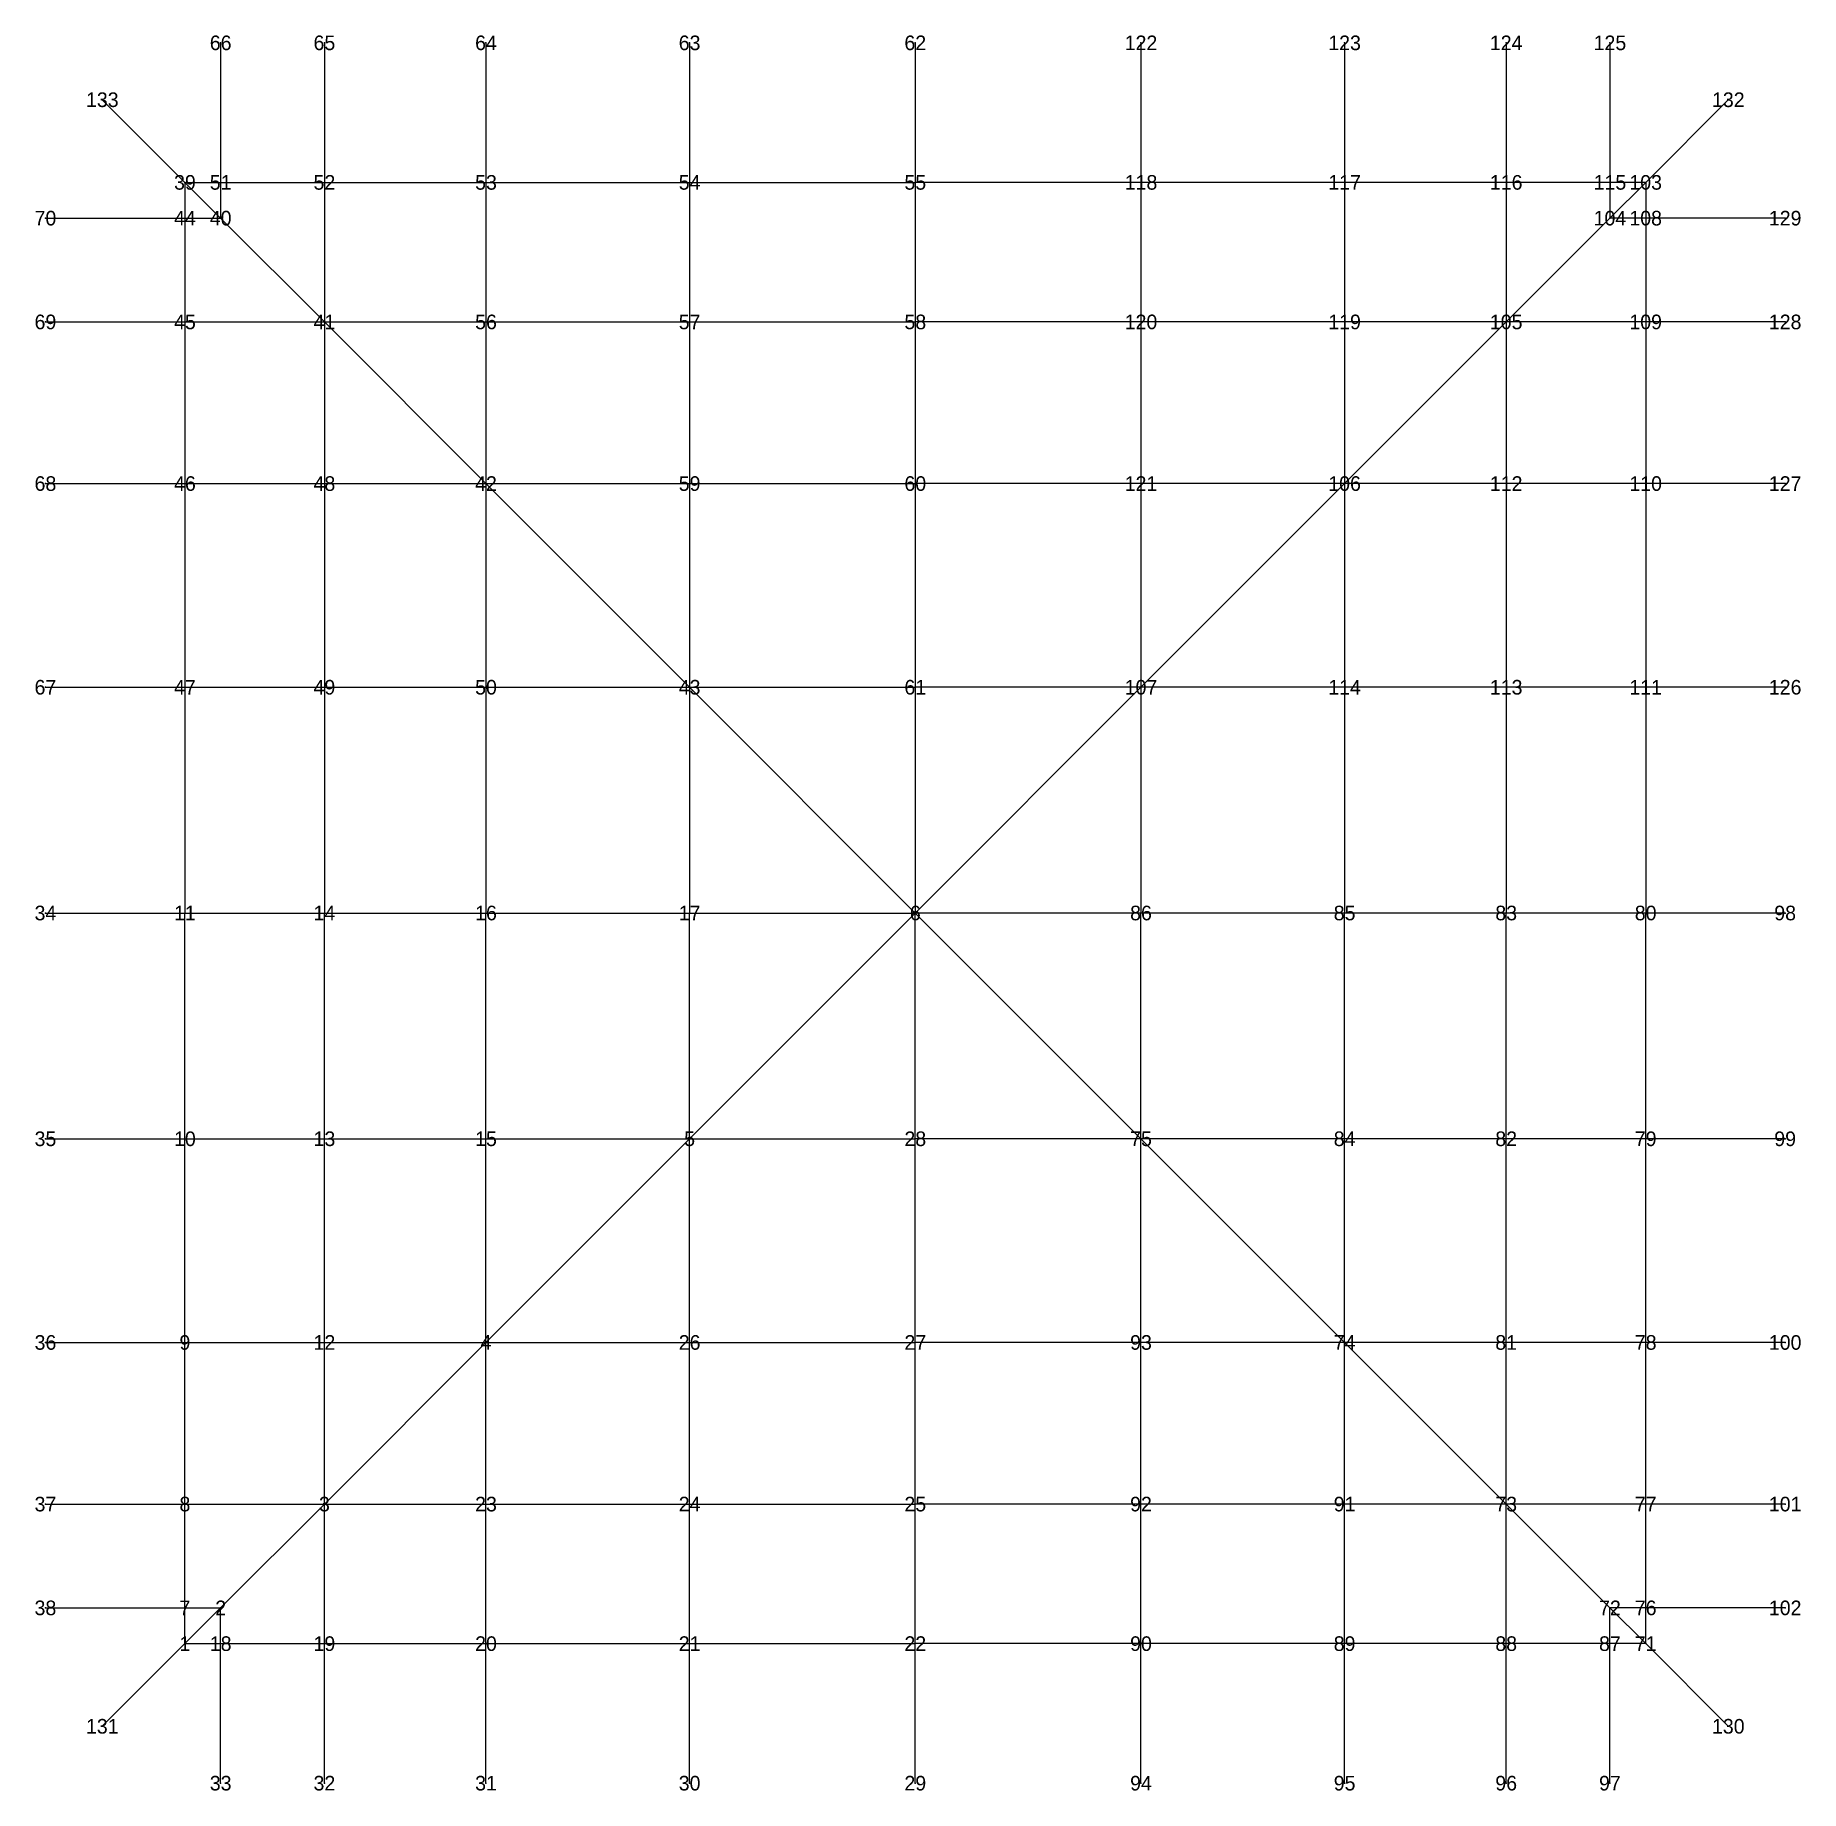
# Model space of a CAD drawing. Header units: metres. Extents: x -3.01 to 3.03, y -3 to 3.
import ezdxf
from ezdxf.enums import TextEntityAlignment as Align

# ---------------------------------------------------------------- set-up
doc = ezdxf.new("R2010")
doc.units = ezdxf.units.M

msp = doc.modelspace()

# ---------------------------------------------------------------- linework, layer by layer
at = {"layer": 'DIAGONALI'}
for p in [(-2.782843, 2.782843, -1.785799), (2.782843, 2.782843, -1.785799), (-2.5, 2.5), (2.5, 2.5), (-2.377641, 2.377641, 0.772542), (2.377641, 2.377641, 0.772542), (-2.022542, 2.022542, 1.469463), (2.022542, 2.022542, 1.469463), (-1.469463, 1.469463, 2.022542), (1.469463, 1.469463, 2.022542), (-0.772542, 0.772542, 2.377641), (0.772542, 0.772542, 2.377641), (0, 0, 2.5), (-0.772542, -0.772542, 2.377641), (0.772542, -0.772542, 2.377641), (-1.469463, -1.469463, 2.022542), (1.469463, -1.469463, 2.022542), (-2.022542, -2.022542, 1.469463), (2.022542, -2.022542, 1.469463), (-2.377641, -2.377641, 0.772542), (2.377641, -2.377641, 0.772542), (-2.5, -2.5), (2.5, -2.5), (-2.782843, -2.782843, -1.785799), (2.782843, -2.782843, -1.785799)]:
    msp.add_point(p, dxfattribs=at)
at = {"layer": 'ESTRADOSSO'}
for p, q in [((-2.377641, 2.977458, 1), (-2.377641, 2.5, 1.478791)), ((-2.022542, 2.977458, 1.936317), (-2.022542, 2.5, 1.936317)), ((-1.469463, 2.977458, 2.383417), (-1.469463, 2.5, 2.383417)), ((-0.772542, 2.977458, 2.691315), (-0.772542, 2.5, 2.691315)), ((0, 2.977458, 2.8), (0, 2.5, 2.8)), ((0.772542, 2.977458, 2.691315), (0.772542, 2.5, 2.691315)), ((1.469463, 2.977458, 2.383417), (1.469463, 2.5, 2.383417)), ((2.022542, 2.977458, 1.936317), (2.022542, 2.5, 1.936317)), ((2.377641, 2.977458, 1), (2.377641, 2.5, 1.478791)), ((-2.782843, 2.782843, 1), (-2.5, 2.5, 1.260952)), ((2.782843, 2.782843, 1), (2.5, 2.5, 1.260952)), ((-2.5, 2.5, 1.260952), (-2.377641, 2.377641, 1.478791)), ((-2.5, 2.5, 1.260952), (-2.5, 2.377641, 1.478791)), ((-2.5, 2.5, 1.260952), (-2.377641, 2.5, 1.478791)), ((-2.377641, 2.5, 1.478791), (-2.022542, 2.5, 1.936317)), ((-2.377641, 2.5, 1.478791), (-2.377641, 2.377641, 1.478791)), ((-2.022542, 2.5, 1.936317), (-1.469463, 2.5, 2.383417)), ((-2.022542, 2.5, 1.936317), (-2.022542, 2.022542, 1.936317)), ((-1.469463, 2.5, 2.383417), (-0.772542, 2.5, 2.691315)), ((-1.469463, 2.5, 2.383417), (-1.469463, 2.022542, 2.383417)), ((-0.772542, 2.5, 2.691315), (0, 2.5, 2.8)), ((-0.772542, 2.5, 2.691315), (-0.772542, 2.022542, 2.691315)), ((0, 2.5, 2.8), (0, 2.022542, 2.8)), ((0.772542, 2.5, 2.691315), (0, 2.5, 2.8)), ((1.469463, 2.5, 2.383417), (0.772542, 2.5, 2.691315)), ((0.772542, 2.5, 2.691315), (0.772542, 2.022542, 2.691315)), ((2.022542, 2.5, 1.936317), (1.469463, 2.5, 2.383417)), ((1.469463, 2.5, 2.383417), (1.469463, 2.022542, 2.383417)), ((2.377641, 2.5, 1.478791), (2.022542, 2.5, 1.936317)), ((2.022542, 2.5, 1.936317), (2.022542, 2.022542, 1.936317)), ((2.5, 2.5, 1.260952), (2.377641, 2.377641, 1.478791)), ((2.5, 2.5, 1.260952), (2.377641, 2.5, 1.478791)), ((2.377641, 2.5, 1.478791), (2.377641, 2.377641, 1.478791)), ((2.5, 2.5, 1.260952), (2.5, 2.377641, 1.478791)), ((-2.977458, 2.377641, 1), (-2.5, 2.377641, 1.478791)), ((-2.5, 2.377641, 1.478791), (-2.5, 2.022542, 1.936317)), ((-2.5, 2.377641, 1.478791), (-2.377641, 2.377641, 1.478791)), ((-2.377641, 2.377641, 1.478791), (-2.022542, 2.022542, 1.936317)), ((2.377641, 2.377641, 1.478791), (2.022542, 2.022542, 1.936317)), ((2.5, 2.377641, 1.478791), (2.377641, 2.377641, 1.478791)), ((2.5, 2.377641, 1.478791), (2.5, 2.022542, 1.936317)), ((2.977458, 2.377641, 1), (2.5, 2.377641, 1.478791)), ((-2.977458, 2.022542, 1.936317), (-2.5, 2.022542, 1.936317)), ((-2.5, 2.022542, 1.936317), (-2.5, 1.469463, 2.383417)), ((-2.5, 2.022542, 1.936317), (-2.022542, 2.022542, 1.936317)), ((-2.022542, 2.022542, 1.936317), (-1.469463, 1.469463, 2.383417)), ((-2.022542, 2.022542, 1.936317), (-2.022542, 1.469463, 2.383417)), ((-2.022542, 2.022542, 1.936317), (-1.469463, 2.022542, 2.383417)), ((-1.469463, 2.022542, 2.383417), (-0.772542, 2.022542, 2.691315)), ((-1.469463, 2.022542, 2.383417), (-1.469463, 1.469463, 2.383417)), ((-0.772542, 2.022542, 2.691315), (0, 2.022542, 2.8)), ((-0.772542, 2.022542, 2.691315), (-0.772542, 1.469463, 2.691315)), ((0, 2.022542, 2.8), (0, 1.469463, 2.8)), ((0.772542, 2.022542, 2.691315), (0, 2.022542, 2.8)), ((1.469463, 2.022542, 2.383417), (0.772542, 2.022542, 2.691315)), ((0.772542, 2.022542, 2.691315), (0.772542, 1.469463, 2.691315)), ((2.022542, 2.022542, 1.936317), (1.469463, 1.469463, 2.383417)), ((2.022542, 2.022542, 1.936317), (1.469463, 2.022542, 2.383417)), ((1.469463, 2.022542, 2.383417), (1.469463, 1.469463, 2.383417)), ((2.022542, 2.022542, 1.936317), (2.022542, 1.469463, 2.383417)), ((2.5, 2.022542, 1.936317), (2.022542, 2.022542, 1.936317)), ((2.5, 2.022542, 1.936317), (2.5, 1.469463, 2.383417)), ((2.977458, 2.022542, 1.936317), (2.5, 2.022542, 1.936317)), ((-2.977458, 1.469463, 2.383417), (-2.5, 1.469463, 2.383417)), ((-2.5, 1.469463, 2.383417), (-2.5, 0.772542, 2.691315)), ((-2.5, 1.469463, 2.383417), (-2.022542, 1.469463, 2.383417)), ((-2.022542, 1.469463, 2.383417), (-2.022542, 0.772542, 2.691315)), ((-2.022542, 1.469463, 2.383417), (-1.469463, 1.469463, 2.383417)), ((-1.469463, 1.469463, 2.383417), (-0.772542, 0.772542, 2.691315)), ((-1.469463, 1.469463, 2.383417), (-1.469463, 0.772542, 2.691315)), ((-1.469463, 1.469463, 2.383417), (-0.772542, 1.469463, 2.691315)), ((-0.772542, 1.469463, 2.691315), (0, 1.469463, 2.8)), ((-0.772542, 1.469463, 2.691315), (-0.772542, 0.772542, 2.691315)), ((0, 1.469463, 2.8), (0, 0.772542, 2.8)), ((0.772542, 1.469463, 2.691315), (0, 1.469463, 2.8)), ((1.469463, 1.469463, 2.383417), (0.772542, 0.772542, 2.691315)), ((1.469463, 1.469463, 2.383417), (0.772542, 1.469463, 2.691315)), ((0.772542, 1.469463, 2.691315), (0.772542, 0.772542, 2.691315)), ((1.469463, 1.469463, 2.383417), (1.469463, 0.772542, 2.691315)), ((2.022542, 1.469463, 2.383417), (1.469463, 1.469463, 2.383417)), ((2.022542, 1.469463, 2.383417), (2.022542, 0.772542, 2.691315)), ((2.5, 1.469463, 2.383417), (2.022542, 1.469463, 2.383417)), ((2.5, 1.469463, 2.383417), (2.5, 0.772542, 2.691315)), ((2.977458, 1.469463, 2.383417), (2.5, 1.469463, 2.383417)), ((-2.977458, 0.772542, 2.691315), (-2.5, 0.772542, 2.691315)), ((-2.5, 0.772542, 2.691315), (-2.5, 0, 2.8)), ((-2.5, 0.772542, 2.691315), (-2.022542, 0.772542, 2.691315)), ((-2.022542, 0.772542, 2.691315), (-2.022542, 0, 2.8)), ((-2.022542, 0.772542, 2.691315), (-1.469463, 0.772542, 2.691315)), ((-1.469463, 0.772542, 2.691315), (-1.469463, 0, 2.8)), ((-1.469463, 0.772542, 2.691315), (-0.772542, 0.772542, 2.691315)), ((-0.772542, 0.772542, 2.691315), (0, 0, 2.8)), ((-0.772542, 0.772542, 2.691315), (-0.772542, 0, 2.8)), ((-0.772542, 0.772542, 2.691315), (0, 0.772542, 2.8)), ((0, 0.772542, 2.8), (0, 0, 2.8)), ((0.772542, 0.772542, 2.691315), (0, 0, 2.8)), ((0.772542, 0.772542, 2.691315), (0, 0.772542, 2.8)), ((0.772542, 0.772542, 2.691315), (0.772542, 0, 2.8)), ((1.469463, 0.772542, 2.691315), (0.772542, 0.772542, 2.691315)), ((1.469463, 0.772542, 2.691315), (1.469463, 0, 2.8)), ((2.022542, 0.772542, 2.691315), (1.469463, 0.772542, 2.691315)), ((2.022542, 0.772542, 2.691315), (2.022542, 0, 2.8)), ((2.5, 0.772542, 2.691315), (2.022542, 0.772542, 2.691315)), ((2.5, 0.772542, 2.691315), (2.5, 0, 2.8)), ((2.977458, 0.772542, 2.691315), (2.5, 0.772542, 2.691315)), ((-2.977458, 0, 2.8), (-2.5, 0, 2.8)), ((-2.5, -0.772542, 2.691315), (-2.5, 0, 2.8)), ((-2.5, 0, 2.8), (-2.022542, 0, 2.8)), ((-2.022542, -0.772542, 2.691315), (-2.022542, 0, 2.8)), ((-2.022542, 0, 2.8), (-1.469463, 0, 2.8)), ((-1.469463, -0.772542, 2.691315), (-1.469463, 0, 2.8)), ((-1.469463, 0, 2.8), (-0.772542, 0, 2.8)), ((-0.772542, -0.772542, 2.691315), (0, 0, 2.8)), ((-0.772542, -0.772542, 2.691315), (-0.772542, 0, 2.8)), ((-0.772542, 0, 2.8), (0, 0, 2.8)), ((0, -0.772542, 2.8), (0, 0, 2.8)), ((0.772542, -0.772542, 2.691315), (0, 0, 2.8)), ((0.772542, 0, 2.8), (0, 0, 2.8)), ((0.772542, -0.772542, 2.691315), (0.772542, 0, 2.8)), ((1.469463, 0, 2.8), (0.772542, 0, 2.8)), ((1.469463, -0.772542, 2.691315), (1.469463, 0, 2.8)), ((2.022542, 0, 2.8), (1.469463, 0, 2.8)), ((2.022542, -0.772542, 2.691315), (2.022542, 0, 2.8)), ((2.5, 0, 2.8), (2.022542, 0, 2.8)), ((2.5, -0.772542, 2.691315), (2.5, 0, 2.8)), ((2.977458, 0, 2.8), (2.5, 0, 2.8)), ((-2.977458, -0.772542, 2.691315), (-2.5, -0.772542, 2.691315)), ((-2.5, -1.469463, 2.383417), (-2.5, -0.772542, 2.691315)), ((-2.5, -0.772542, 2.691315), (-2.022542, -0.772542, 2.691315)), ((-2.022542, -1.469463, 2.383417), (-2.022542, -0.772542, 2.691315)), ((-2.022542, -0.772542, 2.691315), (-1.469463, -0.772542, 2.691315)), ((-1.469463, -1.469463, 2.383417), (-0.772542, -0.772542, 2.691315)), ((-1.469463, -1.469463, 2.383417), (-1.469463, -0.772542, 2.691315)), ((-1.469463, -0.772542, 2.691315), (-0.772542, -0.772542, 2.691315)), ((-0.772542, -0.772542, 2.691315), (0, -0.772542, 2.8)), ((-0.772542, -1.469463, 2.691315), (-0.772542, -0.772542, 2.691315)), ((0, -1.469463, 2.8), (0, -0.772542, 2.8)), ((0.772542, -0.772542, 2.691315), (0, -0.772542, 2.8)), ((1.469463, -1.469463, 2.383417), (0.772542, -0.772542, 2.691315)), ((1.469463, -0.772542, 2.691315), (0.772542, -0.772542, 2.691315)), ((0.772542, -1.469463, 2.691315), (0.772542, -0.772542, 2.691315)), ((1.469463, -1.469463, 2.383417), (1.469463, -0.772542, 2.691315)), ((2.022542, -0.772542, 2.691315), (1.469463, -0.772542, 2.691315)), ((2.022542, -1.469463, 2.383417), (2.022542, -0.772542, 2.691315)), ((2.5, -0.772542, 2.691315), (2.022542, -0.772542, 2.691315)), ((2.5, -1.469463, 2.383417), (2.5, -0.772542, 2.691315)), ((2.977458, -0.772542, 2.691315), (2.5, -0.772542, 2.691315)), ((-2.977458, -1.469463, 2.383417), (-2.5, -1.469463, 2.383417)), ((-2.5, -2.022542, 1.936317), (-2.5, -1.469463, 2.383417)), ((-2.5, -1.469463, 2.383417), (-2.022542, -1.469463, 2.383417)), ((-2.022542, -2.022542, 1.936317), (-1.469463, -1.469463, 2.383417)), ((-2.022542, -2.022542, 1.936317), (-2.022542, -1.469463, 2.383417)), ((-2.022542, -1.469463, 2.383417), (-1.469463, -1.469463, 2.383417)), ((-1.469463, -1.469463, 2.383417), (-0.772542, -1.469463, 2.691315)), ((-1.469463, -2.022542, 2.383417), (-1.469463, -1.469463, 2.383417)), ((-0.772542, -1.469463, 2.691315), (0, -1.469463, 2.8)), ((-0.772542, -2.022542, 2.691315), (-0.772542, -1.469463, 2.691315)), ((0, -2.022542, 2.8), (0, -1.469463, 2.8)), ((0.772542, -1.469463, 2.691315), (0, -1.469463, 2.8)), ((1.469463, -1.469463, 2.383417), (0.772542, -1.469463, 2.691315)), ((0.772542, -2.022542, 2.691315), (0.772542, -1.469463, 2.691315)), ((2.022542, -2.022542, 1.936317), (1.469463, -1.469463, 2.383417)), ((2.022542, -1.469463, 2.383417), (1.469463, -1.469463, 2.383417)), ((1.469463, -2.022542, 2.383417), (1.469463, -1.469463, 2.383417)), ((2.022542, -2.022542, 1.936317), (2.022542, -1.469463, 2.383417)), ((2.5, -1.469463, 2.383417), (2.022542, -1.469463, 2.383417)), ((2.5, -2.022542, 1.936317), (2.5, -1.469463, 2.383417)), ((2.977458, -1.469463, 2.383417), (2.5, -1.469463, 2.383417)), ((-2.977458, -2.022542, 1.936317), (-2.5, -2.022542, 1.936317)), ((-2.5, -2.377641, 1.478791), (-2.5, -2.022542, 1.936317)), ((-2.5, -2.022542, 1.936317), (-2.022542, -2.022542, 1.936317)), ((-2.377641, -2.377641, 1.478791), (-2.022542, -2.022542, 1.936317)), ((-2.022542, -2.022542, 1.936317), (-1.469463, -2.022542, 2.383417)), ((-2.022542, -2.5, 1.936317), (-2.022542, -2.022542, 1.936317)), ((-1.469463, -2.022542, 2.383417), (-0.772542, -2.022542, 2.691315)), ((-1.469463, -2.5, 2.383417), (-1.469463, -2.022542, 2.383417)), ((-0.772542, -2.022542, 2.691315), (0, -2.022542, 2.8)), ((-0.772542, -2.5, 2.691315), (-0.772542, -2.022542, 2.691315)), ((0, -2.5, 2.8), (0, -2.022542, 2.8)), ((0.772542, -2.022542, 2.691315), (0, -2.022542, 2.8)), ((1.469463, -2.022542, 2.383417), (0.772542, -2.022542, 2.691315)), ((0.772542, -2.5, 2.691315), (0.772542, -2.022542, 2.691315)), ((2.022542, -2.022542, 1.936317), (1.469463, -2.022542, 2.383417)), ((1.469463, -2.5, 2.383417), (1.469463, -2.022542, 2.383417)), ((2.377641, -2.377641, 1.478791), (2.022542, -2.022542, 1.936317)), ((2.5, -2.022542, 1.936317), (2.022542, -2.022542, 1.936317)), ((2.022542, -2.5, 1.936317), (2.022542, -2.022542, 1.936317)), ((2.5, -2.377641, 1.478791), (2.5, -2.022542, 1.936317)), ((2.977458, -2.022542, 1.936317), (2.5, -2.022542, 1.936317)), ((-2.977458, -2.377641, 1), (-2.5, -2.377641, 1.478791)), ((-2.5, -2.5, 1.260952), (-2.377641, -2.377641, 1.478791)), ((-2.5, -2.5, 1.260952), (-2.5, -2.377641, 1.478791)), ((-2.5, -2.377641, 1.478791), (-2.377641, -2.377641, 1.478791)), ((-2.377641, -2.5, 1.478791), (-2.377641, -2.377641, 1.478791)), ((2.5, -2.5, 1.260952), (2.377641, -2.377641, 1.478791)), ((2.5, -2.377641, 1.478791), (2.377641, -2.377641, 1.478791)), ((2.377641, -2.5, 1.478791), (2.377641, -2.377641, 1.478791)), ((2.5, -2.5, 1.260952), (2.5, -2.377641, 1.478791)), ((2.977458, -2.377641, 1), (2.5, -2.377641, 1.478791)), ((-2.782843, -2.782843, 1), (-2.5, -2.5, 1.260952)), ((-2.5, -2.5, 1.260952), (-2.377641, -2.5, 1.478791)), ((-2.377641, -2.5, 1.478791), (-2.022542, -2.5, 1.936317)), ((-2.377641, -2.977458, 1), (-2.377641, -2.5, 1.478791)), ((-2.022542, -2.5, 1.936317), (-1.469463, -2.5, 2.383417)), ((-2.022542, -2.977458, 1.936317), (-2.022542, -2.5, 1.936317)), ((-1.469463, -2.5, 2.383417), (-0.772542, -2.5, 2.691315)), ((-1.469463, -2.977458, 2.383417), (-1.469463, -2.5, 2.383417)), ((-0.772542, -2.5, 2.691315), (0, -2.5, 2.8)), ((-0.772542, -2.977458, 2.691315), (-0.772542, -2.5, 2.691315)), ((0, -2.977458, 2.8), (0, -2.5, 2.8)), ((0.772542, -2.5, 2.691315), (0, -2.5, 2.8)), ((1.469463, -2.5, 2.383417), (0.772542, -2.5, 2.691315)), ((0.772542, -2.977458, 2.691315), (0.772542, -2.5, 2.691315)), ((2.022542, -2.5, 1.936317), (1.469463, -2.5, 2.383417)), ((1.469463, -2.977458, 2.383417), (1.469463, -2.5, 2.383417)), ((2.377641, -2.5, 1.478791), (2.022542, -2.5, 1.936317)), ((2.022542, -2.977458, 1.936317), (2.022542, -2.5, 1.936317)), ((2.5, -2.5, 1.260952), (2.377641, -2.5, 1.478791)), ((2.377641, -2.977458, 1), (2.377641, -2.5, 1.478791)), ((2.782843, -2.782843, 1), (2.5, -2.5, 1.260952))]:
    msp.add_line(p, q, dxfattribs=at)
at = {"layer": 'fz'}
for p, q in [((-2.377641, 2.977458, 1), (-2.377641, 2.977458, 11)), ((-2.022542, 2.977458, 1.936317), (-2.022542, 2.977458, 11.936317)), ((-1.469463, 2.977458, 2.383417), (-1.469463, 2.977458, 12.383417)), ((-0.772542, 2.977458, 2.691315), (-0.772542, 2.977458, 12.691315)), ((0, 2.977458, 2.8), (0, 2.977458, 12.8)), ((0.772542, 2.977458, 2.691315), (0.772542, 2.977458, 12.691315)), ((1.469463, 2.977458, 2.383417), (1.469463, 2.977458, 12.383417)), ((2.022542, 2.977458, 1.936317), (2.022542, 2.977458, 11.936317)), ((2.377641, 2.977458, 1), (2.377641, 2.977458, 11)), ((-2.782843, 2.782843, 1), (-2.782843, 2.782843, 11)), ((2.782843, 2.782843, 1), (2.782843, 2.782843, 11)), ((-2.5, 2.5, 1.260952), (-2.5, 2.5, 11.260952)), ((-2.377641, 2.5, 1.478791), (-2.377641, 2.5, 11.478791)), ((-2.022542, 2.5, 1.936317), (-2.022542, 2.5, 11.936317)), ((-1.469463, 2.5, 2.383417), (-1.469463, 2.5, 12.383417)), ((-0.772542, 2.5, 2.691315), (-0.772542, 2.5, 12.691315)), ((0, 2.5, 2.8), (0, 2.5, 12.8)), ((0.772542, 2.5, 2.691315), (0.772542, 2.5, 12.691315)), ((1.469463, 2.5, 2.383417), (1.469463, 2.5, 12.383417)), ((2.022542, 2.5, 1.936317), (2.022542, 2.5, 11.936317)), ((2.377641, 2.5, 1.478791), (2.377641, 2.5, 11.478791)), ((2.5, 2.5, 1.260952), (2.5, 2.5, 11.260952)), ((-2.977458, 2.377641, 1), (-2.977458, 2.377641, 11)), ((-2.5, 2.377641, 1.478791), (-2.5, 2.377641, 11.478791)), ((-2.377641, 2.377641, 1.478791), (-2.377641, 2.377641, 11.478791)), ((2.377641, 2.377641, 1.478791), (2.377641, 2.377641, 11.478791)), ((2.5, 2.377641, 1.478791), (2.5, 2.377641, 11.478791)), ((2.977458, 2.377641, 1), (2.977458, 2.377641, 11)), ((-2.977458, 2.022542, 1.936317), (-2.977458, 2.022542, 11.936317)), ((-2.5, 2.022542, 1.936317), (-2.5, 2.022542, 11.936317)), ((-2.022542, 2.022542, 1.936317), (-2.022542, 2.022542, 11.936317)), ((-1.469463, 2.022542, 2.383417), (-1.469463, 2.022542, 12.383417)), ((-0.772542, 2.022542, 2.691315), (-0.772542, 2.022542, 12.691315)), ((0, 2.022542, 2.8), (0, 2.022542, 12.8)), ((0.772542, 2.022542, 2.691315), (0.772542, 2.022542, 12.691315)), ((1.469463, 2.022542, 2.383417), (1.469463, 2.022542, 12.383417)), ((2.022542, 2.022542, 1.936317), (2.022542, 2.022542, 11.936317)), ((2.5, 2.022542, 1.936317), (2.5, 2.022542, 11.936317)), ((2.977458, 2.022542, 1.936317), (2.977458, 2.022542, 11.936317)), ((-2.977458, 1.469463, 2.383417), (-2.977458, 1.469463, 12.383417)), ((-2.5, 1.469463, 2.383417), (-2.5, 1.469463, 12.383417)), ((-2.022542, 1.469463, 2.383417), (-2.022542, 1.469463, 12.383417)), ((-1.469463, 1.469463, 2.383417), (-1.469463, 1.469463, 12.383417)), ((-0.772542, 1.469463, 2.691315), (-0.772542, 1.469463, 12.691315)), ((0, 1.469463, 2.8), (0, 1.469463, 12.8)), ((0.772542, 1.469463, 2.691315), (0.772542, 1.469463, 12.691315)), ((1.469463, 1.469463, 2.383417), (1.469463, 1.469463, 12.383417)), ((2.022542, 1.469463, 2.383417), (2.022542, 1.469463, 12.383417)), ((2.5, 1.469463, 2.383417), (2.5, 1.469463, 12.383417)), ((2.977458, 1.469463, 2.383417), (2.977458, 1.469463, 12.383417)), ((-2.977458, 0.772542, 2.691315), (-2.977458, 0.772542, 12.691315)), ((-2.5, 0.772542, 2.691315), (-2.5, 0.772542, 12.691315)), ((-2.022542, 0.772542, 2.691315), (-2.022542, 0.772542, 12.691315)), ((-1.469463, 0.772542, 2.691315), (-1.469463, 0.772542, 12.691315)), ((-0.772542, 0.772542, 2.691315), (-0.772542, 0.772542, 12.691315)), ((0, 0.772542, 2.8), (0, 0.772542, 12.8)), ((0.772542, 0.772542, 2.691315), (0.772542, 0.772542, 12.691315)), ((1.469463, 0.772542, 2.691315), (1.469463, 0.772542, 12.691315)), ((2.022542, 0.772542, 2.691315), (2.022542, 0.772542, 12.691315)), ((2.5, 0.772542, 2.691315), (2.5, 0.772542, 12.691315)), ((2.977458, 0.772542, 2.691315), (2.977458, 0.772542, 12.691315)), ((-2.977458, 0, 2.8), (-2.977458, 0, 12.8)), ((-2.5, 0, 2.8), (-2.5, 0, 12.8)), ((-2.022542, 0, 2.8), (-2.022542, 0, 12.8)), ((-1.469463, 0, 2.8), (-1.469463, 0, 12.8)), ((-0.772542, 0, 2.8), (-0.772542, 0, 12.8)), ((0, 0, 2.8), (0, 0, 12.8)), ((0.772542, 0, 2.8), (0.772542, 0, 12.8)), ((1.469463, 0, 2.8), (1.469463, 0, 12.8)), ((2.022542, 0, 2.8), (2.022542, 0, 12.8)), ((2.5, 0, 2.8), (2.5, 0, 12.8)), ((2.977458, 0, 2.8), (2.977458, 0, 12.8)), ((-2.977458, -0.772542, 2.691315), (-2.977458, -0.772542, 12.691315)), ((-2.5, -0.772542, 2.691315), (-2.5, -0.772542, 12.691315)), ((-2.022542, -0.772542, 2.691315), (-2.022542, -0.772542, 12.691315)), ((-1.469463, -0.772542, 2.691315), (-1.469463, -0.772542, 12.691315)), ((-0.772542, -0.772542, 2.691315), (-0.772542, -0.772542, 12.691315)), ((0, -0.772542, 2.8), (0, -0.772542, 12.8)), ((0.772542, -0.772542, 2.691315), (0.772542, -0.772542, 12.691315)), ((1.469463, -0.772542, 2.691315), (1.469463, -0.772542, 12.691315)), ((2.022542, -0.772542, 2.691315), (2.022542, -0.772542, 12.691315)), ((2.5, -0.772542, 2.691315), (2.5, -0.772542, 12.691315)), ((2.977458, -0.772542, 2.691315), (2.977458, -0.772542, 12.691315)), ((-2.977458, -1.469463, 2.383417), (-2.977458, -1.469463, 12.383417)), ((-2.5, -1.469463, 2.383417), (-2.5, -1.469463, 12.383417)), ((-2.022542, -1.469463, 2.383417), (-2.022542, -1.469463, 12.383417)), ((-1.469463, -1.469463, 2.383417), (-1.469463, -1.469463, 12.383417)), ((-0.772542, -1.469463, 2.691315), (-0.772542, -1.469463, 12.691315)), ((0, -1.469463, 2.8), (0, -1.469463, 12.8)), ((0.772542, -1.469463, 2.691315), (0.772542, -1.469463, 12.691315)), ((1.469463, -1.469463, 2.383417), (1.469463, -1.469463, 12.383417)), ((2.022542, -1.469463, 2.383417), (2.022542, -1.469463, 12.383417)), ((2.5, -1.469463, 2.383417), (2.5, -1.469463, 12.383417)), ((2.977458, -1.469463, 2.383417), (2.977458, -1.469463, 12.383417)), ((-2.977458, -2.022542, 1.936317), (-2.977458, -2.022542, 11.936317)), ((-2.5, -2.022542, 1.936317), (-2.5, -2.022542, 11.936317)), ((-2.022542, -2.022542, 1.936317), (-2.022542, -2.022542, 11.936317)), ((-1.469463, -2.022542, 2.383417), (-1.469463, -2.022542, 12.383417)), ((-0.772542, -2.022542, 2.691315), (-0.772542, -2.022542, 12.691315)), ((0, -2.022542, 2.8), (0, -2.022542, 12.8)), ((0.772542, -2.022542, 2.691315), (0.772542, -2.022542, 12.691315)), ((1.469463, -2.022542, 2.383417), (1.469463, -2.022542, 12.383417)), ((2.022542, -2.022542, 1.936317), (2.022542, -2.022542, 11.936317)), ((2.5, -2.022542, 1.936317), (2.5, -2.022542, 11.936317)), ((2.977458, -2.022542, 1.936317), (2.977458, -2.022542, 11.936317)), ((-2.977458, -2.377641, 1), (-2.977458, -2.377641, 11)), ((-2.5, -2.377641, 1.478791), (-2.5, -2.377641, 11.478791)), ((-2.377641, -2.377641, 1.478791), (-2.377641, -2.377641, 11.478791)), ((2.377641, -2.377641, 1.478791), (2.377641, -2.377641, 11.478791)), ((2.5, -2.377641, 1.478791), (2.5, -2.377641, 11.478791)), ((2.977458, -2.377641, 1), (2.977458, -2.377641, 11)), ((-2.5, -2.5, 1.260952), (-2.5, -2.5, 11.260952)), ((-2.377641, -2.5, 1.478791), (-2.377641, -2.5, 11.478791)), ((-2.022542, -2.5, 1.936317), (-2.022542, -2.5, 11.936317)), ((-1.469463, -2.5, 2.383417), (-1.469463, -2.5, 12.383417)), ((-0.772542, -2.5, 2.691315), (-0.772542, -2.5, 12.691315)), ((0, -2.5, 2.8), (0, -2.5, 12.8)), ((0.772542, -2.5, 2.691315), (0.772542, -2.5, 12.691315)), ((1.469463, -2.5, 2.383417), (1.469463, -2.5, 12.383417)), ((2.022542, -2.5, 1.936317), (2.022542, -2.5, 11.936317)), ((2.377641, -2.5, 1.478791), (2.377641, -2.5, 11.478791)), ((2.5, -2.5, 1.260952), (2.5, -2.5, 11.260952)), ((-2.782843, -2.782843, 1), (-2.782843, -2.782843, 11)), ((2.782843, -2.782843, 1), (2.782843, -2.782843, 11)), ((-2.377641, -2.977458, 1), (-2.377641, -2.977458, 11)), ((-2.022542, -2.977458, 1.936317), (-2.022542, -2.977458, 11.936317)), ((-1.469463, -2.977458, 2.383417), (-1.469463, -2.977458, 12.383417)), ((-0.772542, -2.977458, 2.691315), (-0.772542, -2.977458, 12.691315)), ((0, -2.977458, 2.8), (0, -2.977458, 12.8)), ((0.772542, -2.977458, 2.691315), (0.772542, -2.977458, 12.691315)), ((1.469463, -2.977458, 2.383417), (1.469463, -2.977458, 12.383417)), ((2.022542, -2.977458, 1.936317), (2.022542, -2.977458, 11.936317)), ((2.377641, -2.977458, 1), (2.377641, -2.977458, 11))]:
    msp.add_line(p, q, dxfattribs=at)
at = {"layer": 'INTRADOSSO'}
for p, q in [((-2.377641, 2.977458, 0.272542), (-2.377641, 2.5, 0.772542)), ((-2.022542, 2.977458, 0.969463), (-2.022542, 2.5, 1.469463)), ((-1.469463, 2.977458, 1.522542), (-1.469463, 2.5, 2.022542)), ((-0.772542, 2.977458, 1.877641), (-0.772542, 2.5, 2.377641)), ((0, 2.977458, 2), (0, 2.5, 2.5)), ((0.772542, 2.977458, 1.877641), (0.772542, 2.5, 2.377641)), ((1.469463, 2.977458, 1.522542), (1.469463, 2.5, 2.022542)), ((2.022542, 2.977458, 0.969463), (2.022542, 2.5, 1.469463)), ((2.377641, 2.977458, 0.272542), (2.377641, 2.5, 0.772542)), ((-2.782843, 2.782843, -1.785799), (-2.5, 2.5)), ((2.782843, 2.782843, -1.785799), (2.5, 2.5)), ((-2.5, 2.5), (-2.377641, 2.377641, 0.772542)), ((-2.5, 2.5), (-2.5, 2.377641, 0.772542)), ((-2.5, 2.5), (-2.377641, 2.5, 0.772542)), ((-2.377641, 2.5, 0.772542), (-2.022542, 2.5, 1.469463)), ((-2.377641, 2.5, 0.772542), (-2.377641, 2.377641, 0.772542)), ((-2.022542, 2.5, 1.469463), (-1.469463, 2.5, 2.022542)), ((-2.022542, 2.5, 1.469463), (-2.022542, 2.022542, 1.469463)), ((-1.469463, 2.5, 2.022542), (-0.772542, 2.5, 2.377641)), ((-1.469463, 2.5, 2.022542), (-1.469463, 2.022542, 2.022542)), ((-0.772542, 2.5, 2.377641), (0, 2.5, 2.5)), ((-0.772542, 2.5, 2.377641), (-0.772542, 2.022542, 2.377641)), ((0, 2.5, 2.5), (0, 2.022542, 2.5)), ((0.772542, 2.5, 2.377641), (0, 2.5, 2.5)), ((1.469463, 2.5, 2.022542), (0.772542, 2.5, 2.377641)), ((0.772542, 2.5, 2.377641), (0.772542, 2.022542, 2.377641)), ((2.022542, 2.5, 1.469463), (1.469463, 2.5, 2.022542)), ((1.469463, 2.5, 2.022542), (1.469463, 2.022542, 2.022542)), ((2.377641, 2.5, 0.772542), (2.022542, 2.5, 1.469463)), ((2.022542, 2.5, 1.469463), (2.022542, 2.022542, 1.469463)), ((2.5, 2.5), (2.377641, 2.377641, 0.772542)), ((2.5, 2.5), (2.377641, 2.5, 0.772542)), ((2.377641, 2.5, 0.772542), (2.377641, 2.377641, 0.772542)), ((2.5, 2.5), (2.5, 2.377641, 0.772542)), ((-2.977458, 2.377641, 0.272542), (-2.5, 2.377641, 0.772542)), ((-2.5, 2.377641, 0.772542), (-2.5, 2.022542, 1.469463)), ((-2.5, 2.377641, 0.772542), (-2.377641, 2.377641, 0.772542)), ((-2.377641, 2.377641, 0.772542), (-2.022542, 2.022542, 1.469463)), ((2.377641, 2.377641, 0.772542), (2.022542, 2.022542, 1.469463)), ((2.5, 2.377641, 0.772542), (2.377641, 2.377641, 0.772542)), ((2.5, 2.377641, 0.772542), (2.5, 2.022542, 1.469463)), ((2.977458, 2.377641, 0.272542), (2.5, 2.377641, 0.772542)), ((-2.977458, 2.022542, 0.969463), (-2.5, 2.022542, 1.469463)), ((-2.5, 2.022542, 1.469463), (-2.5, 1.469463, 2.022542)), ((-2.5, 2.022542, 1.469463), (-2.022542, 2.022542, 1.469463)), ((-2.022542, 2.022542, 1.469463), (-1.469463, 1.469463, 2.022542)), ((-2.022542, 2.022542, 1.469463), (-2.022542, 1.469463, 2.022542)), ((-2.022542, 2.022542, 1.469463), (-1.469463, 2.022542, 2.022542)), ((-1.469463, 2.022542, 2.022542), (-0.772542, 2.022542, 2.377641)), ((-1.469463, 2.022542, 2.022542), (-1.469463, 1.469463, 2.022542)), ((-0.772542, 2.022542, 2.377641), (0, 2.022542, 2.5)), ((-0.772542, 2.022542, 2.377641), (-0.772542, 1.469463, 2.377641)), ((0, 2.022542, 2.5), (0, 1.469463, 2.5)), ((0.772542, 2.022542, 2.377641), (0, 2.022542, 2.5)), ((1.469463, 2.022542, 2.022542), (0.772542, 2.022542, 2.377641)), ((0.772542, 2.022542, 2.377641), (0.772542, 1.469463, 2.377641)), ((2.022542, 2.022542, 1.469463), (1.469463, 1.469463, 2.022542)), ((2.022542, 2.022542, 1.469463), (1.469463, 2.022542, 2.022542)), ((1.469463, 2.022542, 2.022542), (1.469463, 1.469463, 2.022542)), ((2.022542, 2.022542, 1.469463), (2.022542, 1.469463, 2.022542)), ((2.5, 2.022542, 1.469463), (2.022542, 2.022542, 1.469463)), ((2.5, 2.022542, 1.469463), (2.5, 1.469463, 2.022542)), ((2.977458, 2.022542, 0.969463), (2.5, 2.022542, 1.469463)), ((-2.977458, 1.469463, 1.522542), (-2.5, 1.469463, 2.022542)), ((-2.5, 1.469463, 2.022542), (-2.5, 0.772542, 2.377641)), ((-2.5, 1.469463, 2.022542), (-2.022542, 1.469463, 2.022542)), ((-2.022542, 1.469463, 2.022542), (-2.022542, 0.772542, 2.377641)), ((-2.022542, 1.469463, 2.022542), (-1.469463, 1.469463, 2.022542)), ((-1.469463, 1.469463, 2.022542), (-0.772542, 0.772542, 2.377641)), ((-1.469463, 1.469463, 2.022542), (-1.469463, 0.772542, 2.377641)), ((-1.469463, 1.469463, 2.022542), (-0.772542, 1.469463, 2.377641)), ((-0.772542, 1.469463, 2.377641), (0, 1.469463, 2.5)), ((-0.772542, 1.469463, 2.377641), (-0.772542, 0.772542, 2.377641)), ((0, 1.469463, 2.5), (0, 0.772542, 2.5)), ((0.772542, 1.469463, 2.377641), (0, 1.469463, 2.5)), ((1.469463, 1.469463, 2.022542), (0.772542, 0.772542, 2.377641)), ((1.469463, 1.469463, 2.022542), (0.772542, 1.469463, 2.377641)), ((0.772542, 1.469463, 2.377641), (0.772542, 0.772542, 2.377641)), ((1.469463, 1.469463, 2.022542), (1.469463, 0.772542, 2.377641)), ((2.022542, 1.469463, 2.022542), (1.469463, 1.469463, 2.022542)), ((2.022542, 1.469463, 2.022542), (2.022542, 0.772542, 2.377641)), ((2.5, 1.469463, 2.022542), (2.022542, 1.469463, 2.022542)), ((2.5, 1.469463, 2.022542), (2.5, 0.772542, 2.377641)), ((2.977458, 1.469463, 1.522542), (2.5, 1.469463, 2.022542)), ((-2.977458, 0.772542, 1.877641), (-2.5, 0.772542, 2.377641)), ((-2.5, 0.772542, 2.377641), (-2.5, 0, 2.5)), ((-2.5, 0.772542, 2.377641), (-2.022542, 0.772542, 2.377641)), ((-2.022542, 0.772542, 2.377641), (-2.022542, 0, 2.5)), ((-2.022542, 0.772542, 2.377641), (-1.469463, 0.772542, 2.377641)), ((-1.469463, 0.772542, 2.377641), (-1.469463, 0, 2.5)), ((-1.469463, 0.772542, 2.377641), (-0.772542, 0.772542, 2.377641)), ((-0.772542, 0.772542, 2.377641), (0, 0, 2.5)), ((-0.772542, 0.772542, 2.377641), (-0.772542, 0, 2.5)), ((-0.772542, 0.772542, 2.377641), (0, 0.772542, 2.5)), ((0, 0.772542, 2.5), (0, 0, 2.5)), ((0.772542, 0.772542, 2.377641), (0, 0, 2.5)), ((0.772542, 0.772542, 2.377641), (0, 0.772542, 2.5)), ((0.772542, 0.772542, 2.377641), (0.772542, 0, 2.5)), ((1.469463, 0.772542, 2.377641), (0.772542, 0.772542, 2.377641)), ((1.469463, 0.772542, 2.377641), (1.469463, 0, 2.5)), ((2.022542, 0.772542, 2.377641), (1.469463, 0.772542, 2.377641)), ((2.022542, 0.772542, 2.377641), (2.022542, 0, 2.5)), ((2.5, 0.772542, 2.377641), (2.022542, 0.772542, 2.377641)), ((2.5, 0.772542, 2.377641), (2.5, 0, 2.5)), ((2.977458, 0.772542, 1.877641), (2.5, 0.772542, 2.377641)), ((-2.977458, 0, 2), (-2.5, 0, 2.5)), ((-2.5, -0.772542, 2.377641), (-2.5, 0, 2.5)), ((-2.5, 0, 2.5), (-2.022542, 0, 2.5)), ((-2.022542, -0.772542, 2.377641), (-2.022542, 0, 2.5)), ((-2.022542, 0, 2.5), (-1.469463, 0, 2.5)), ((-1.469463, -0.772542, 2.377641), (-1.469463, 0, 2.5)), ((-1.469463, 0, 2.5), (-0.772542, 0, 2.5)), ((-0.772542, -0.772542, 2.377641), (0, 0, 2.5)), ((-0.772542, -0.772542, 2.377641), (-0.772542, 0, 2.5)), ((-0.772542, 0, 2.5), (0, 0, 2.5)), ((0, -0.772542, 2.5), (0, 0, 2.5)), ((0.772542, -0.772542, 2.377641), (0, 0, 2.5)), ((0.772542, 0, 2.5), (0, 0, 2.5)), ((0.772542, -0.772542, 2.377641), (0.772542, 0, 2.5)), ((1.469463, 0, 2.5), (0.772542, 0, 2.5)), ((1.469463, -0.772542, 2.377641), (1.469463, 0, 2.5)), ((2.022542, 0, 2.5), (1.469463, 0, 2.5)), ((2.022542, -0.772542, 2.377641), (2.022542, 0, 2.5)), ((2.5, 0, 2.5), (2.022542, 0, 2.5)), ((2.5, -0.772542, 2.377641), (2.5, 0, 2.5)), ((2.977458, 0, 2), (2.5, 0, 2.5)), ((-2.977458, -0.772542, 1.877641), (-2.5, -0.772542, 2.377641)), ((-2.5, -1.469463, 2.022542), (-2.5, -0.772542, 2.377641)), ((-2.5, -0.772542, 2.377641), (-2.022542, -0.772542, 2.377641)), ((-2.022542, -1.469463, 2.022542), (-2.022542, -0.772542, 2.377641)), ((-2.022542, -0.772542, 2.377641), (-1.469463, -0.772542, 2.377641)), ((-1.469463, -1.469463, 2.022542), (-0.772542, -0.772542, 2.377641)), ((-1.469463, -1.469463, 2.022542), (-1.469463, -0.772542, 2.377641)), ((-1.469463, -0.772542, 2.377641), (-0.772542, -0.772542, 2.377641)), ((-0.772542, -0.772542, 2.377641), (0, -0.772542, 2.5)), ((-0.772542, -1.469463, 2.377641), (-0.772542, -0.772542, 2.377641)), ((0, -1.469463, 2.5), (0, -0.772542, 2.5)), ((0.772542, -0.772542, 2.377641), (0, -0.772542, 2.5)), ((1.469463, -1.469463, 2.022542), (0.772542, -0.772542, 2.377641)), ((1.469463, -0.772542, 2.377641), (0.772542, -0.772542, 2.377641)), ((0.772542, -1.469463, 2.377641), (0.772542, -0.772542, 2.377641)), ((1.469463, -1.469463, 2.022542), (1.469463, -0.772542, 2.377641)), ((2.022542, -0.772542, 2.377641), (1.469463, -0.772542, 2.377641)), ((2.022542, -1.469463, 2.022542), (2.022542, -0.772542, 2.377641)), ((2.5, -0.772542, 2.377641), (2.022542, -0.772542, 2.377641)), ((2.5, -1.469463, 2.022542), (2.5, -0.772542, 2.377641)), ((2.977458, -0.772542, 1.877641), (2.5, -0.772542, 2.377641)), ((-2.977458, -1.469463, 1.522542), (-2.5, -1.469463, 2.022542)), ((-2.5, -2.022542, 1.469463), (-2.5, -1.469463, 2.022542)), ((-2.5, -1.469463, 2.022542), (-2.022542, -1.469463, 2.022542)), ((-2.022542, -2.022542, 1.469463), (-1.469463, -1.469463, 2.022542)), ((-2.022542, -2.022542, 1.469463), (-2.022542, -1.469463, 2.022542)), ((-2.022542, -1.469463, 2.022542), (-1.469463, -1.469463, 2.022542)), ((-1.469463, -1.469463, 2.022542), (-0.772542, -1.469463, 2.377641)), ((-1.469463, -2.022542, 2.022542), (-1.469463, -1.469463, 2.022542)), ((-0.772542, -1.469463, 2.377641), (0, -1.469463, 2.5)), ((-0.772542, -2.022542, 2.377641), (-0.772542, -1.469463, 2.377641)), ((0, -2.022542, 2.5), (0, -1.469463, 2.5)), ((0.772542, -1.469463, 2.377641), (0, -1.469463, 2.5)), ((1.469463, -1.469463, 2.022542), (0.772542, -1.469463, 2.377641)), ((0.772542, -2.022542, 2.377641), (0.772542, -1.469463, 2.377641)), ((2.022542, -2.022542, 1.469463), (1.469463, -1.469463, 2.022542)), ((2.022542, -1.469463, 2.022542), (1.469463, -1.469463, 2.022542)), ((1.469463, -2.022542, 2.022542), (1.469463, -1.469463, 2.022542)), ((2.022542, -2.022542, 1.469463), (2.022542, -1.469463, 2.022542)), ((2.5, -1.469463, 2.022542), (2.022542, -1.469463, 2.022542)), ((2.5, -2.022542, 1.469463), (2.5, -1.469463, 2.022542)), ((2.977458, -1.469463, 1.522542), (2.5, -1.469463, 2.022542)), ((-2.977458, -2.022542, 0.969463), (-2.5, -2.022542, 1.469463)), ((-2.5, -2.377641, 0.772542), (-2.5, -2.022542, 1.469463)), ((-2.5, -2.022542, 1.469463), (-2.022542, -2.022542, 1.469463)), ((-2.377641, -2.377641, 0.772542), (-2.022542, -2.022542, 1.469463)), ((-2.022542, -2.022542, 1.469463), (-1.469463, -2.022542, 2.022542)), ((-2.022542, -2.5, 1.469463), (-2.022542, -2.022542, 1.469463)), ((-1.469463, -2.022542, 2.022542), (-0.772542, -2.022542, 2.377641)), ((-1.469463, -2.5, 2.022542), (-1.469463, -2.022542, 2.022542)), ((-0.772542, -2.022542, 2.377641), (0, -2.022542, 2.5)), ((-0.772542, -2.5, 2.377641), (-0.772542, -2.022542, 2.377641)), ((0, -2.5, 2.5), (0, -2.022542, 2.5)), ((0.772542, -2.022542, 2.377641), (0, -2.022542, 2.5)), ((1.469463, -2.022542, 2.022542), (0.772542, -2.022542, 2.377641)), ((0.772542, -2.5, 2.377641), (0.772542, -2.022542, 2.377641)), ((2.022542, -2.022542, 1.469463), (1.469463, -2.022542, 2.022542)), ((1.469463, -2.5, 2.022542), (1.469463, -2.022542, 2.022542)), ((2.377641, -2.377641, 0.772542), (2.022542, -2.022542, 1.469463)), ((2.5, -2.022542, 1.469463), (2.022542, -2.022542, 1.469463)), ((2.022542, -2.5, 1.469463), (2.022542, -2.022542, 1.469463)), ((2.5, -2.377641, 0.772542), (2.5, -2.022542, 1.469463)), ((2.977458, -2.022542, 0.969463), (2.5, -2.022542, 1.469463)), ((-2.977458, -2.377641, 0.272542), (-2.5, -2.377641, 0.772542)), ((-2.5, -2.5), (-2.377641, -2.377641, 0.772542)), ((-2.5, -2.5), (-2.5, -2.377641, 0.772542)), ((-2.5, -2.377641, 0.772542), (-2.377641, -2.377641, 0.772542)), ((-2.377641, -2.5, 0.772542), (-2.377641, -2.377641, 0.772542)), ((2.5, -2.5), (2.377641, -2.377641, 0.772542)), ((2.5, -2.377641, 0.772542), (2.377641, -2.377641, 0.772542)), ((2.377641, -2.5, 0.772542), (2.377641, -2.377641, 0.772542)), ((2.5, -2.5), (2.5, -2.377641, 0.772542)), ((2.977458, -2.377641, 0.272542), (2.5, -2.377641, 0.772542)), ((-2.782843, -2.782843, -1.785799), (-2.5, -2.5)), ((-2.5, -2.5), (-2.377641, -2.5, 0.772542)), ((-2.377641, -2.5, 0.772542), (-2.022542, -2.5, 1.469463)), ((-2.377641, -2.977458, 0.272542), (-2.377641, -2.5, 0.772542)), ((-2.022542, -2.5, 1.469463), (-1.469463, -2.5, 2.022542)), ((-2.022542, -2.977458, 0.969463), (-2.022542, -2.5, 1.469463)), ((-1.469463, -2.5, 2.022542), (-0.772542, -2.5, 2.377641)), ((-1.469463, -2.977458, 1.522542), (-1.469463, -2.5, 2.022542)), ((-0.772542, -2.5, 2.377641), (0, -2.5, 2.5)), ((-0.772542, -2.977458, 1.877641), (-0.772542, -2.5, 2.377641)), ((0, -2.977458, 2), (0, -2.5, 2.5)), ((0.772542, -2.5, 2.377641), (0, -2.5, 2.5)), ((1.469463, -2.5, 2.022542), (0.772542, -2.5, 2.377641)), ((0.772542, -2.977458, 1.877641), (0.772542, -2.5, 2.377641)), ((2.022542, -2.5, 1.469463), (1.469463, -2.5, 2.022542)), ((1.469463, -2.977458, 1.522542), (1.469463, -2.5, 2.022542)), ((2.377641, -2.5, 0.772542), (2.022542, -2.5, 1.469463)), ((2.022542, -2.977458, 0.969463), (2.022542, -2.5, 1.469463)), ((2.5, -2.5), (2.377641, -2.5, 0.772542)), ((2.377641, -2.977458, 0.272542), (2.377641, -2.5, 0.772542)), ((2.782843, -2.782843, -1.785799), (2.5, -2.5))]:
    msp.add_line(p, q, dxfattribs=at)
at = {"layer": 'MERIDIANI'}
for p in [(-2.377641, 2.5, 0.772542), (-2.022542, 2.5, 1.469463), (-1.469463, 2.5, 2.022542), (-0.772542, 2.5, 2.377641), (0, 2.5, 2.5), (0.772542, 2.5, 2.377641), (1.469463, 2.5, 2.022542), (2.022542, 2.5, 1.469463), (2.377641, 2.5, 0.772542), (-2.5, 2.377641, 0.772542), (2.5, 2.377641, 0.772542), (-2.5, 2.022542, 1.469463), (-1.469463, 2.022542, 2.022542), (-0.772542, 2.022542, 2.377641), (0, 2.022542, 2.5), (0.772542, 2.022542, 2.377641), (1.469463, 2.022542, 2.022542), (2.5, 2.022542, 1.469463), (-2.5, 1.469463, 2.022542), (-2.022542, 1.469463, 2.022542), (-0.772542, 1.469463, 2.377641), (0, 1.469463, 2.5), (0.772542, 1.469463, 2.377641), (2.022542, 1.469463, 2.022542), (2.5, 1.469463, 2.022542), (-2.5, 0.772542, 2.377641), (-2.022542, 0.772542, 2.377641), (-1.469463, 0.772542, 2.377641), (0, 0.772542, 2.5), (1.469463, 0.772542, 2.377641), (2.022542, 0.772542, 2.377641), (2.5, 0.772542, 2.377641), (-2.5, 0, 2.5), (-2.022542, 0, 2.5), (-1.469463, 0, 2.5), (-0.772542, 0, 2.5), (0.772542, 0, 2.5), (1.469463, 0, 2.5), (2.022542, 0, 2.5), (2.5, 0, 2.5), (-2.5, -0.772542, 2.377641), (-2.022542, -0.772542, 2.377641), (-1.469463, -0.772542, 2.377641), (0, -0.772542, 2.5), (1.469463, -0.772542, 2.377641), (2.022542, -0.772542, 2.377641), (2.5, -0.772542, 2.377641), (-2.5, -1.469463, 2.022542), (-2.022542, -1.469463, 2.022542), (-0.772542, -1.469463, 2.377641), (0, -1.469463, 2.5), (0.772542, -1.469463, 2.377641), (2.022542, -1.469463, 2.022542), (2.5, -1.469463, 2.022542), (-2.5, -2.022542, 1.469463), (-1.469463, -2.022542, 2.022542), (-0.772542, -2.022542, 2.377641), (0, -2.022542, 2.5), (0.772542, -2.022542, 2.377641), (1.469463, -2.022542, 2.022542), (2.5, -2.022542, 1.469463), (-2.5, -2.377641, 0.772542), (2.5, -2.377641, 0.772542), (-2.377641, -2.5, 0.772542), (-2.022542, -2.5, 1.469463), (-1.469463, -2.5, 2.022542), (-0.772542, -2.5, 2.377641), (0, -2.5, 2.5), (0.772542, -2.5, 2.377641), (1.469463, -2.5, 2.022542), (2.022542, -2.5, 1.469463), (2.377641, -2.5, 0.772542)]:
    msp.add_point(p, dxfattribs=at)
at = {"layer": 'PARALLELI'}
for p in [(-2.377641, 2.977458, 0.272542), (-2.022542, 2.977458, 0.969463), (-1.469463, 2.977458, 1.522542), (-0.772542, 2.977458, 1.877641), (0, 2.977458, 2), (0.772542, 2.977458, 1.877641), (1.469463, 2.977458, 1.522542), (2.022542, 2.977458, 0.969463), (2.377641, 2.977458, 0.272542), (-2.977458, 2.377641, 0.272542), (2.977458, 2.377641, 0.272542), (-2.977458, 2.022542, 0.969463), (2.977458, 2.022542, 0.969463), (-2.977458, 1.469463, 1.522542), (2.977458, 1.469463, 1.522542), (-2.977458, 0.772542, 1.877641), (2.977458, 0.772542, 1.877641), (-2.977458, 0, 2), (2.977458, 0, 2), (-2.977458, -0.772542, 1.877641), (2.977458, -0.772542, 1.877641), (-2.977458, -1.469463, 1.522542), (2.977458, -1.469463, 1.522542), (-2.977458, -2.022542, 0.969463), (2.977458, -2.022542, 0.969463), (-2.977458, -2.377641, 0.272542), (2.977458, -2.377641, 0.272542), (-2.377641, -2.977458, 0.272542), (-2.022542, -2.977458, 0.969463), (-1.469463, -2.977458, 1.522542), (-0.772542, -2.977458, 1.877641), (0, -2.977458, 2), (0.772542, -2.977458, 1.877641), (1.469463, -2.977458, 1.522542), (2.022542, -2.977458, 0.969463), (2.377641, -2.977458, 0.272542)]:
    msp.add_point(p, dxfattribs=at)

# ---------------------------------------------------------------- texts
at = {"layer": 'ID-NODES'}
for s, p in [('66', (-2.377641, 2.977458, 0.272542)), ('65', (-2.022542, 2.977458, 0.969463)), ('64', (-1.469463, 2.977458, 1.522542)), ('63', (-0.772542, 2.977458, 1.877641)), ('62', (0, 2.977458, 2)), ('122', (0.772542, 2.977458, 1.877641)), ('123', (1.469463, 2.977458, 1.522542)), ('124', (2.022542, 2.977458, 0.969463)), ('125', (2.377641, 2.977458, 0.272542)), ('133', (-2.782843, 2.782843, -1.785799)), ('132', (2.782843, 2.782843, -1.785799)), ('39', (-2.5, 2.5)), ('51', (-2.377641, 2.5, 0.772542)), ('52', (-2.022542, 2.5, 1.469463)), ('53', (-1.469463, 2.5, 2.022542)), ('54', (-0.772542, 2.5, 2.377641)), ('55', (0, 2.5, 2.5)), ('118', (0.772542, 2.5, 2.377641)), ('117', (1.469463, 2.5, 2.022542)), ('116', (2.022542, 2.5, 1.469463)), ('115', (2.377641, 2.5, 0.772542)), ('103', (2.5, 2.5)), ('70', (-2.977458, 2.377641, 0.272542)), ('44', (-2.5, 2.377641, 0.772542)), ('40', (-2.377641, 2.377641, 0.772542)), ('104', (2.377641, 2.377641, 0.772542)), ('108', (2.5, 2.377641, 0.772542)), ('129', (2.977458, 2.377641, 0.272542)), ('69', (-2.977458, 2.022542, 0.969463)), ('45', (-2.5, 2.022542, 1.469463)), ('41', (-2.022542, 2.022542, 1.469463)), ('56', (-1.469463, 2.022542, 2.022542)), ('57', (-0.772542, 2.022542, 2.377641)), ('58', (0, 2.022542, 2.5)), ('120', (0.772542, 2.022542, 2.377641)), ('119', (1.469463, 2.022542, 2.022542)), ('105', (2.022542, 2.022542, 1.469463)), ('109', (2.5, 2.022542, 1.469463)), ('128', (2.977458, 2.022542, 0.969463)), ('68', (-2.977458, 1.469463, 1.522542)), ('46', (-2.5, 1.469463, 2.022542)), ('48', (-2.022542, 1.469463, 2.022542)), ('42', (-1.469463, 1.469463, 2.022542)), ('59', (-0.772542, 1.469463, 2.377641)), ('60', (0, 1.469463, 2.5)), ('121', (0.772542, 1.469463, 2.377641)), ('106', (1.469463, 1.469463, 2.022542)), ('112', (2.022542, 1.469463, 2.022542)), ('110', (2.5, 1.469463, 2.022542)), ('127', (2.977458, 1.469463, 1.522542)), ('67', (-2.977458, 0.772542, 1.877641)), ('47', (-2.5, 0.772542, 2.377641)), ('49', (-2.022542, 0.772542, 2.377641)), ('50', (-1.469463, 0.772542, 2.377641)), ('43', (-0.772542, 0.772542, 2.377641)), ('61', (0, 0.772542, 2.5)), ('107', (0.772542, 0.772542, 2.377641)), ('114', (1.469463, 0.772542, 2.377641)), ('113', (2.022542, 0.772542, 2.377641)), ('111', (2.5, 0.772542, 2.377641)), ('126', (2.977458, 0.772542, 1.877641)), ('34', (-2.977458, 0, 2)), ('11', (-2.5, 0, 2.5)), ('14', (-2.022542, 0, 2.5)), ('16', (-1.469463, 0, 2.5)), ('17', (-0.772542, 0, 2.5)), ('6', (0, 0, 2.5)), ('86', (0.772542, 0, 2.5)), ('85', (1.469463, 0, 2.5)), ('83', (2.022542, 0, 2.5)), ('80', (2.5, 0, 2.5)), ('98', (2.977458, 0, 2)), ('35', (-2.977458, -0.772542, 1.877641)), ('10', (-2.5, -0.772542, 2.377641)), ('13', (-2.022542, -0.772542, 2.377641)), ('15', (-1.469463, -0.772542, 2.377641)), ('5', (-0.772542, -0.772542, 2.377641)), ('28', (0, -0.772542, 2.5)), ('75', (0.772542, -0.772542, 2.377641)), ('84', (1.469463, -0.772542, 2.377641)), ('82', (2.022542, -0.772542, 2.377641)), ('79', (2.5, -0.772542, 2.377641)), ('99', (2.977458, -0.772542, 1.877641)), ('36', (-2.977458, -1.469463, 1.522542)), ('9', (-2.5, -1.469463, 2.022542)), ('12', (-2.022542, -1.469463, 2.022542)), ('4', (-1.469463, -1.469463, 2.022542)), ('26', (-0.772542, -1.469463, 2.377641)), ('27', (0, -1.469463, 2.5)), ('93', (0.772542, -1.469463, 2.377641)), ('74', (1.469463, -1.469463, 2.022542)), ('81', (2.022542, -1.469463, 2.022542)), ('78', (2.5, -1.469463, 2.022542)), ('100', (2.977458, -1.469463, 1.522542)), ('37', (-2.977458, -2.022542, 0.969463)), ('8', (-2.5, -2.022542, 1.469463)), ('3', (-2.022542, -2.022542, 1.469463)), ('23', (-1.469463, -2.022542, 2.022542)), ('24', (-0.772542, -2.022542, 2.377641)), ('25', (0, -2.022542, 2.5)), ('92', (0.772542, -2.022542, 2.377641)), ('91', (1.469463, -2.022542, 2.022542)), ('73', (2.022542, -2.022542, 1.469463)), ('77', (2.5, -2.022542, 1.469463)), ('101', (2.977458, -2.022542, 0.969463)), ('38', (-2.977458, -2.377641, 0.272542)), ('7', (-2.5, -2.377641, 0.772542)), ('2', (-2.377641, -2.377641, 0.772542)), ('72', (2.377641, -2.377641, 0.772542)), ('76', (2.5, -2.377641, 0.772542)), ('102', (2.977458, -2.377641, 0.272542)), ('1', (-2.5, -2.5)), ('18', (-2.377641, -2.5, 0.772542)), ('19', (-2.022542, -2.5, 1.469463)), ('20', (-1.469463, -2.5, 2.022542)), ('21', (-0.772542, -2.5, 2.377641)), ('22', (0, -2.5, 2.5)), ('90', (0.772542, -2.5, 2.377641)), ('89', (1.469463, -2.5, 2.022542)), ('88', (2.022542, -2.5, 1.469463)), ('87', (2.377641, -2.5, 0.772542)), ('71', (2.5, -2.5)), ('131', (-2.782843, -2.782843, -1.785799)), ('130', (2.782843, -2.782843, -1.785799)), ('33', (-2.377641, -2.977458, 0.272542)), ('32', (-2.022542, -2.977458, 0.969463)), ('31', (-1.469463, -2.977458, 1.522542)), ('30', (-0.772542, -2.977458, 1.877641)), ('29', (0, -2.977458, 2)), ('94', (0.772542, -2.977458, 1.877641)), ('95', (1.469463, -2.977458, 1.522542)), ('96', (2.022542, -2.977458, 0.969463)), ('97', (2.377641, -2.977458, 0.272542))]:
    msp.add_text(s, height=0.05, dxfattribs=at).set_placement(p, align=Align.MIDDLE_CENTER)

doc.saveas('drawing.dxf')
